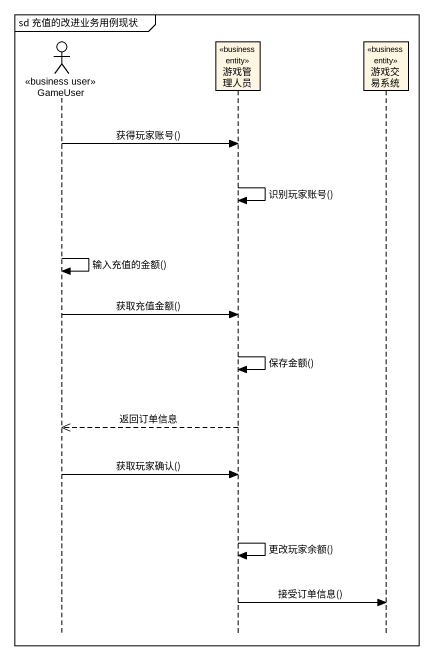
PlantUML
@startuml
mainframe sd 充值的改进业务用例现状
hide footbox
actor GameUser <<business user>>
participant 游戏管理人员 <<business entity>>
participant 游戏交易系统 <<business entity>>

GameUser -> 游戏管理人员 : 获得玩家账号()
游戏管理人员 -> 游戏管理人员 : 识别玩家账号()
GameUser -> GameUser : 输入充值的金额()
GameUser -> 游戏管理人员 : 获取充值金额()
游戏管理人员 -> 游戏管理人员 : 保存金额()
游戏管理人员 -->> GameUser : 返回订单信息
GameUser -> 游戏管理人员 : 获取玩家确认()
游戏管理人员 -> 游戏管理人员 : 更改玩家余额()
游戏管理人员 -> 游戏交易系统 : 接受订单信息()
@enduml
